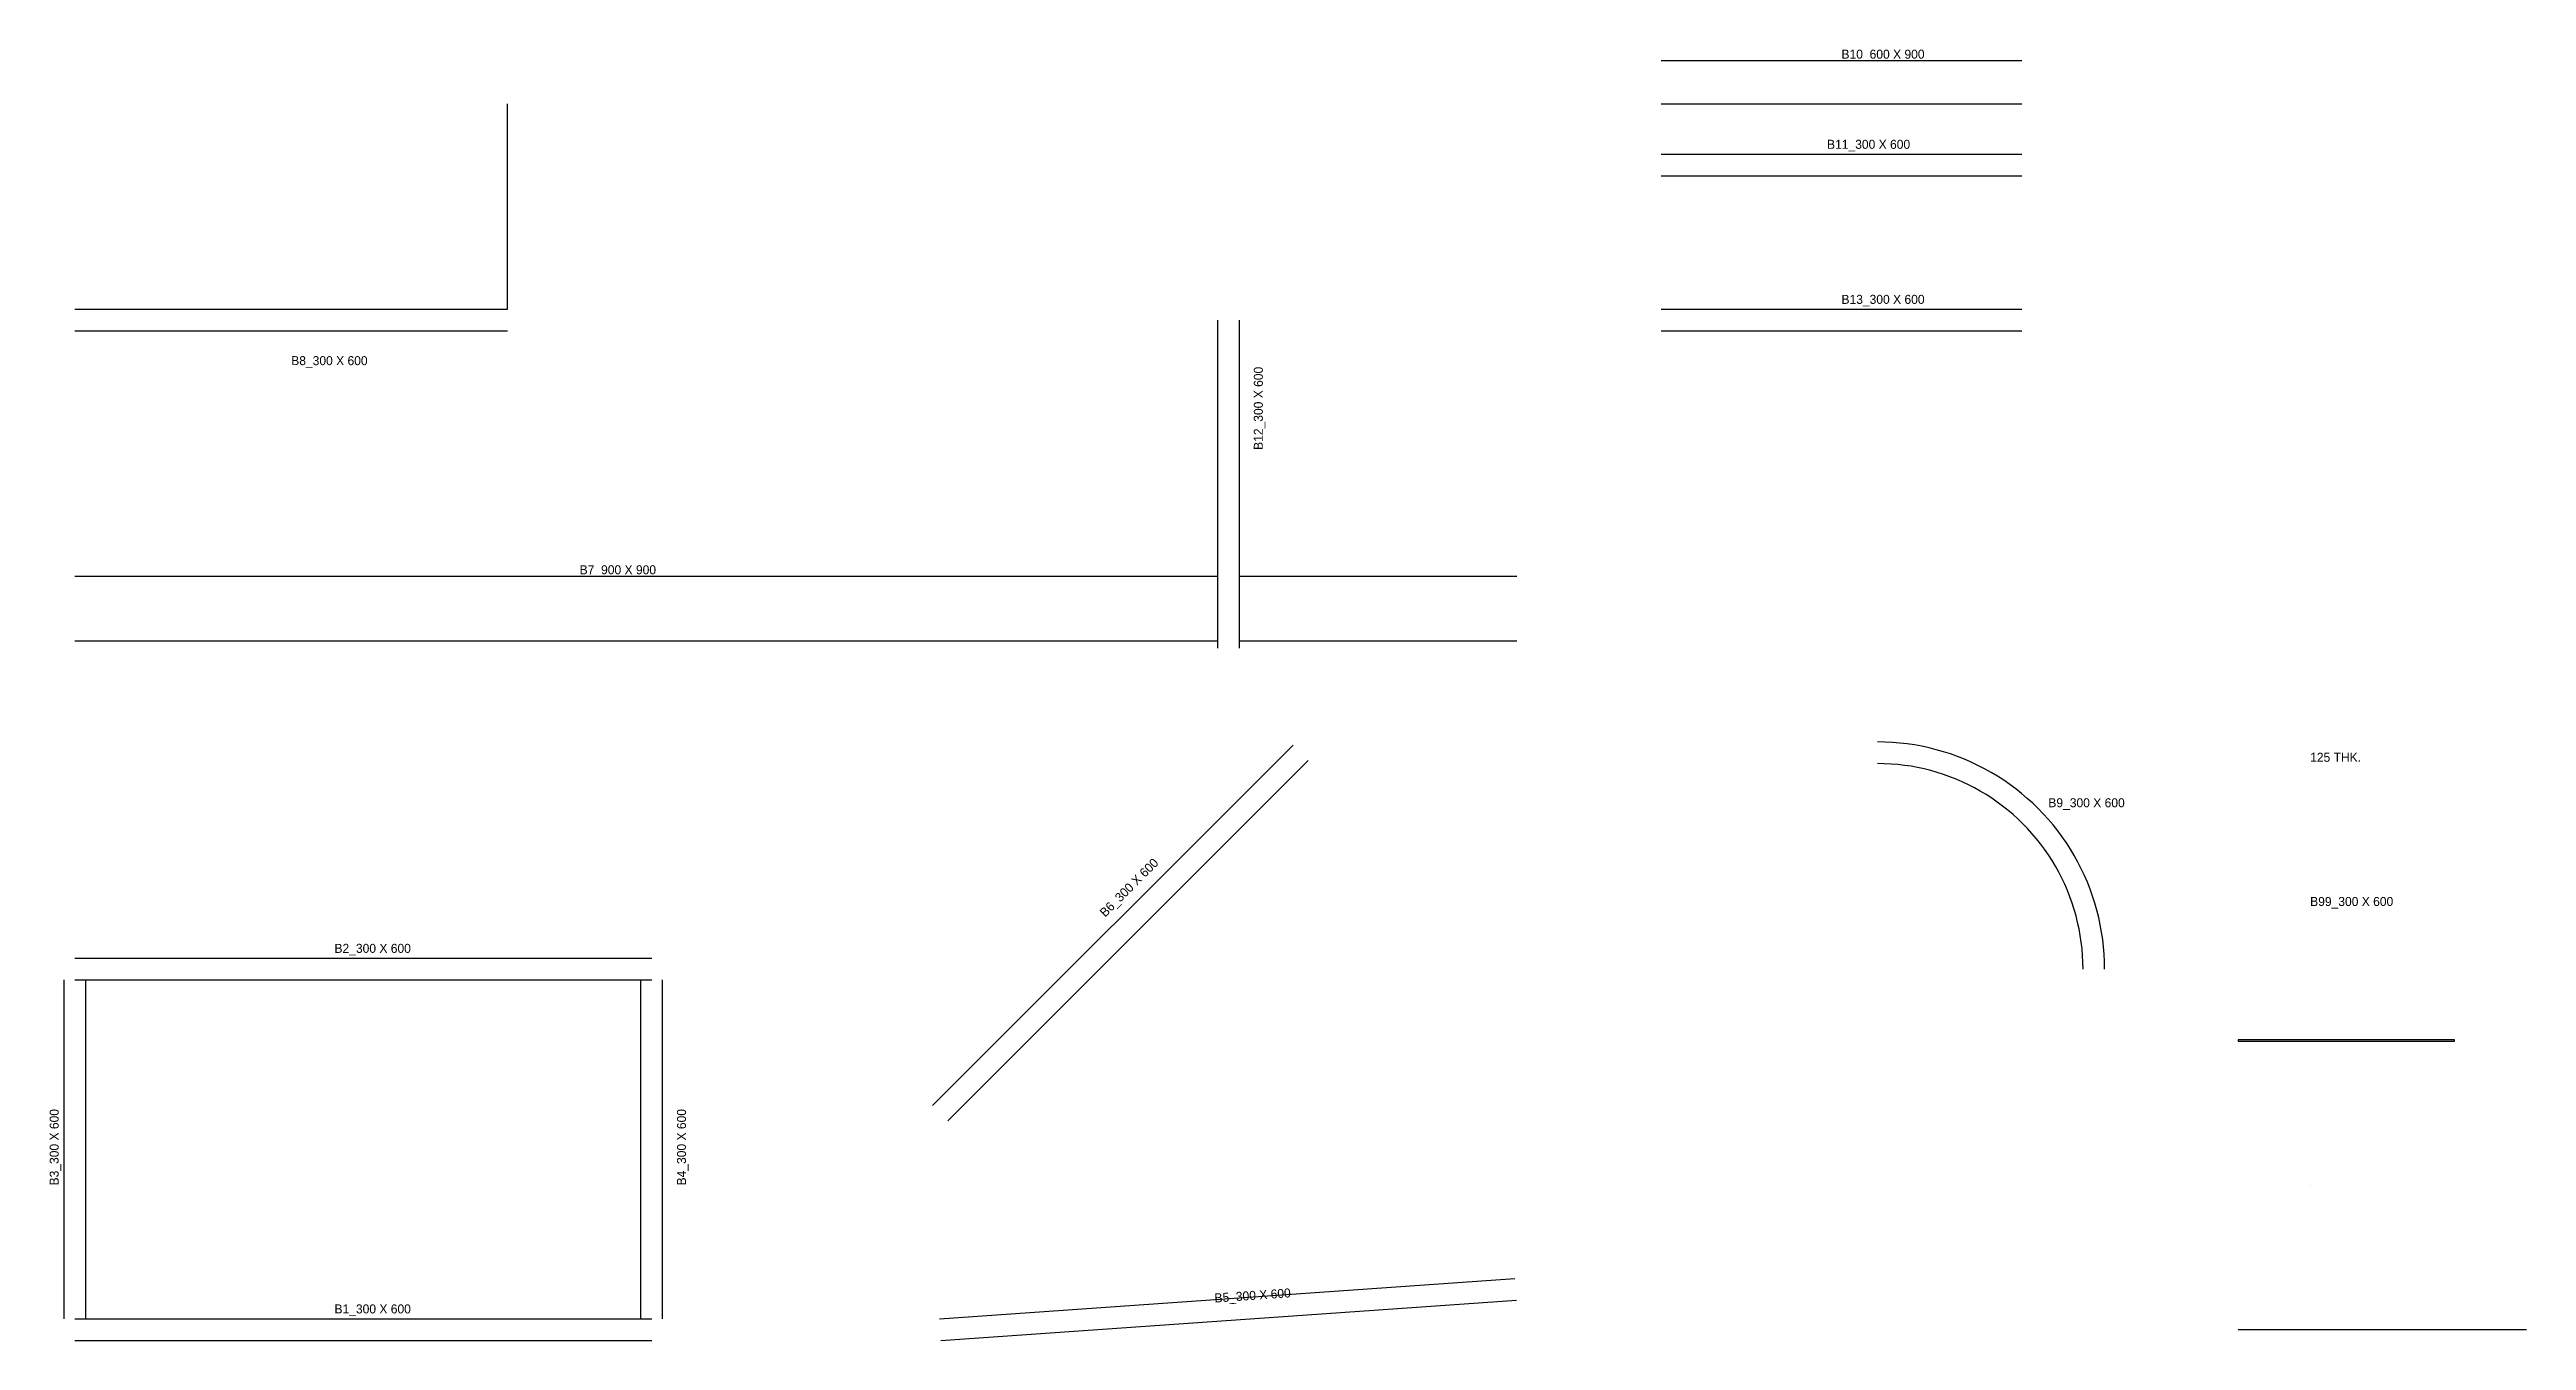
# Model space of a CAD drawing. Header units: millimetres. Extents: x -352 to 34000, y -150 to 17752.
import ezdxf

# ---------------------------------------------------------------- set-up
doc = ezdxf.new("R2010")
doc.units = ezdxf.units.MM
for name, color, linetype in [('A-FLOR', 8, 'Continuous'), ('S-BEAM', 1, 'Continuous'), ('S-BEAM-IDEN', 2, 'Continuous')]:
    doc.layers.add(name, color=color, linetype=linetype)

msp = doc.modelspace()

# ---------------------------------------------------------------- linework, layer by layer
at = {"layer": 'A-FLOR'}
msp.add_lwpolyline([(0, 14150), (6000, 14150), (6000, 17000)], dxfattribs=at)
at = {"layer": 'S-BEAM'}
for p, q in [((22000, 17600), (27000, 17600)), ((22000, 17000), (27000, 17000)), ((22000, 16300), (27000, 16300)), ((22000, 16000), (27000, 16000)), ((22000, 14150), (27000, 14150)), ((0, 13850), (6000, 13850)), ((15850, 9450), (15850, 14000)), ((16150, 9450), (16150, 14000)), ((22000, 13850), (27000, 13850)), ((0, 10450), (15850, 10450)), ((16150, 10450), (20000, 10450)), ((0, 9550), (15850, 9550)), ((16150, 9550), (20000, 9550)), ((11894, 3106), (16894, 8106)), ((12106, 2894), (17106, 7894)), ((-150, 150), (-150, 4850)), ((0, 5150), (8000, 5150)), ((0, 4850), (8000, 4850)), ((150, 150), (150, 4850)), ((7850, 150), (7850, 4850)), ((8150, 150), (8150, 4850)), ((31000, 2000), (31000, 2000)), ((11990, 150), (19970, 708)), ((12010, -150), (19991, 408)), ((0, 150), (8000, 150)), ((30000, 0), (34000, 0)), ((30000, 0), (34000, 0)), ((0, -150), (8000, -150))]:
    msp.add_line(p, q, dxfattribs=at)
msp.add_lwpolyline([(30000, 4000), (33000, 4000), (33000, 4020), (30000, 4020), (30000, 4000)], dxfattribs=at)
for radius, start, end in [(3150, 60, 90), (2850, 60, 90), (3150, 30, 60), (2850, 30, 60), (3150, 0, 30), (2850, 0, 30)]:
    msp.add_arc((25000, 5000), radius, start, end, dxfattribs=at)

# ---------------------------------------------------------------- texts
at = {"layer": 'S-BEAM-IDEN', "char_height": 125, "attachment_point": 1}
for s, insert in [('B10_600 X 900', (24500, 17750)), ('B11_300 X 600', (24300, 16500)), ('B13_300 X 600', (24500, 14350)), ('B8_300 X 600', (3000, 13500)), ('B7_900 X 900', (7000, 10600)), ('125 THK.', (31000, 8000)), ('B9_300 X 600', (27369, 7369)), ('B99_300 X 600', (31000, 6000)), ('B2_300 X 600', (3600, 5350)), ('B1_300 X 600', (3600, 350))]:
    msp.add_mtext(s, dxfattribs=dict(at, insert=insert))
for s, insert, rotation in [('B12_300 X 600', (16350, 12200), 90), ('B6_300 X 600', (14200, 5800), 45), ('B3_300 X 600', (-350, 2000), 90), ('B4_300 X 600', (8350, 2000), 90), ('B5_300 X 600', (15800, 500), 4)]:
    msp.add_mtext(s, dxfattribs=dict(at, insert=insert, rotation=rotation))

doc.saveas('drawing.dxf')
